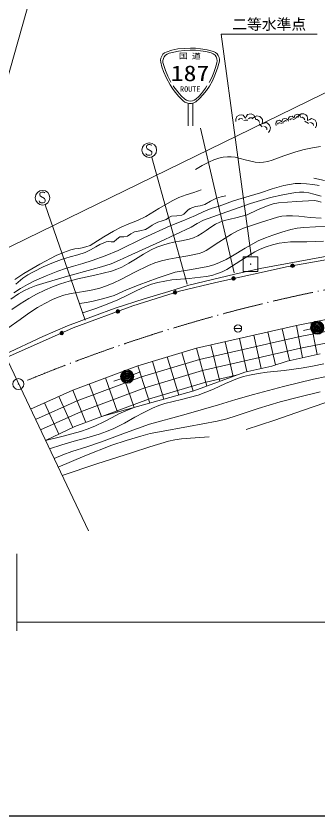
# Model space of a CAD drawing. Units: millimetres, scale not verified. Extents: x 63960 to 703960, y 389 to 360389.
# Drawn here: x 397964 to 438868, y 185389 to 293862 of the extents above; entities that cross this region are included whole.
import ezdxf
from ezdxf.enums import TextEntityAlignment as Align

# ---------------------------------------------------------------- set-up
doc = ezdxf.new("R2010")
doc.units = ezdxf.units.MM
doc.header["$LTSCALE"] = 1000
doc.linetypes.add('USER1', pattern=[7.000001, 5.508197, -0.688525, 0.114754, -0.688525])
for name, color, linetype, lineweight in [('M-TTL-BAND', 7, 'Continuous', 25), ('S-BGD', 1, 'Continuous', 13), ('S-BGD-HTXT', 6, 'Continuous', 13), ('S-BMK', 5, 'USER1', 13)]:
    doc.layers.add(name, color=color, linetype=linetype, lineweight=lineweight)
doc.styles.add('ＭＳ ゴシック', font='')
doc.styles.get('ＭＳ ゴシック').set_extended_font_data('MS Gothic')

# ---------------------------------------------------------------- blocks, each defined once
blk = doc.blocks.new('BUHIN35')
at = {"color": 1, "linetype": 'Continuous', "lineweight": 13}
for radius in [249, 220, 191, 161, 132, 97.5, 67.5, 38.8, 7.5]:
    blk.add_circle((0, 0), radius, dxfattribs=at)
blk = doc.blocks.new('BUHIN39')
at = {"color": 1, "linetype": 'Continuous', "lineweight": 13}
for radius in [249, 220, 191, 161, 132, 97.5, 67.5, 38.8, 7.5]:
    blk.add_circle((0, 0), radius, dxfattribs=at)
blk = doc.blocks.new('BUHIN156')
at = {"color": 1, "linetype": 'Continuous', "lineweight": 13}
for points in [[(-836, -279), (-870, -81), (-835, 149), (-682, 330), (-502, 390), (-350, 408), (-217, 318), (-63, 188), (-18, 389), (35, 551), (163, 612), (330, 668), (580, 630), (744, 457), (836, 279)], [(-268, 50), (-414, 71), (-569, 20), (-644, -103)], [(164, 78), (49, 49), (-39, 20), (-176, -31)], [(574, 298), (450, 364), (300, 314), (187, 206)]]:
    blk.add_lwpolyline(points, dxfattribs=at)
blk = doc.blocks.new('BUHIN202')
at = {"color": 1, "linetype": 'Continuous', "lineweight": 13}
blk.add_lwpolyline([(310, 645), (255, 705), (180, 740), (75, 760), (-80, 760), (-210, 725), (-320, 650), (-385, 540), (-390, 425), (-385, 350), (-345, 250), (-275, 195), (270, -120), (330, -210), (370, -335), (360, -455), (325, -550), (255, -640), (100, -685), (-130, -685), (-230, -670), (-325, -625), (-405, -550), (-475, -435)], dxfattribs=at)
blk.add_circle((0, 0), 995, dxfattribs=at)
blk = doc.blocks.new('BUHIN206')
at = {"color": 1, "linetype": 'Continuous', "lineweight": 13}
for radius in [896, 792, 688, 580, 477, 351, 243, 140, 27]:
    blk.add_circle((0, 0), radius, dxfattribs=at)
blk = doc.blocks.new('BUHIN207')
at = {"color": 1, "linetype": 'Continuous', "lineweight": 13}
blk.add_line((-498, 0), (498, 0), dxfattribs=at)
blk.add_circle((0, 0), 498, dxfattribs=at)
blk = doc.blocks.new('BUHIN33')
at = {"color": 5, "linetype": 'Continuous', "lineweight": 13}
for radius in [746, 22.5]:
    blk.add_circle((0, 0), radius, dxfattribs=at)

msp = doc.modelspace()

# ---------------------------------------------------------------- linework, layer by layer
at = {"layer": 'M-TTL-BAND'}
msp.add_line((63960, 185389), (602960, 185389), dxfattribs=at)
at = {"layer": 'S-BGD'}
for p, q in [((429803, 261400), (425757, 291403)), ((425757, 291403), (438766, 291403)), ((421303, 278969), (421303, 282018)), ((421903, 281980), (421903, 278969)), ((422955, 278644), (427500, 259036)), ((416357, 274660), (421150, 257480)), ((401916, 268249), (407331, 252624)), ((431032, 259604), (446156, 262455)), ((427611, 258852), (431032, 259604)), ((421385, 257347), (427611, 258852)), ((418645, 256528), (421385, 257347)), ((415315, 255525), (418645, 256528)), ((411416, 254225), (415315, 255525)), ((408451, 253153), (411416, 254225)), ((435966, 251898), (447475, 254208)), ((404917, 251831), (408451, 253153)), ((401610, 250394), (404917, 251831)), ((422416, 248817), (435966, 251898)), ((436749, 247524), (435966, 251898)), ((447752, 252660), (436244, 250349)), ((438752, 247963), (437884, 252283)), ((431183, 246074), (430159, 250578)), ((433109, 246557), (432095, 251018)), ((435011, 247143), (434030, 251458)), ((448029, 251111), (436521, 248801)), ((437886, 251425), (436904, 251237)), ((396388, 247951), (401610, 250394)), ((422826, 247299), (436244, 250349)), ((427359, 244983), (426287, 249697)), ((429245, 245641), (428223, 250138)), ((414485, 246438), (422416, 248817)), ((423809, 243668), (422416, 248817)), ((423237, 245781), (436521, 248801)), ((425558, 244316), (424351, 249257)), ((420004, 242448), (418450, 247627)), ((421940, 242986), (420433, 248222)), ((434687, 247072), (439169, 248054)), ((405671, 243150), (414485, 246438)), ((416081, 241358), (414485, 246438)), ((414956, 244938), (422826, 247299)), ((418009, 241894), (416467, 247033)), ((428967, 245578), (432595, 246389)), ((432595, 246389), (434687, 247072)), ((413953, 240767), (412281, 245616)), ((413873, 245266), (414817, 245594)), ((415427, 243438), (423237, 245781)), ((422052, 243017), (428967, 245578)), ((406250, 241690), (414956, 244938)), ((411692, 240138), (410078, 244794)), ((412170, 244682), (411222, 244363)), ((415907, 241909), (423656, 244234)), ((427803, 245147), (423713, 244217)), ((399912, 240567), (405671, 243150)), ((407416, 238751), (405671, 243150)), ((406829, 240231), (415427, 243438)), ((409528, 239537), (407874, 243972)), ((409528, 239537), (422052, 243017)), ((405646, 238064), (403751, 242289)), ((405916, 238194), (415907, 241909)), ((400588, 239151), (406250, 241690)), ((403749, 237153), (401832, 241428)), ((401264, 237735), (406829, 240231)), ((401953, 236291), (405916, 238194))]:
    msp.add_line(p, q, dxfattribs=at)
for points in [[(421578, 289505), (422270, 289490), (422964, 289415), (423850, 289269), (424716, 289065), (424971, 288932), (425191, 288747), (425362, 288506), (425484, 288227), (425534, 287976), (425523, 287718), (425250, 286775), (424916, 285840), (424565, 285081), (424161, 284350), (423751, 283748), (423286, 283175), (422834, 282676), (422336, 282218), (422043, 282075), (421716, 281985), (421399, 282004), (421090, 282082), (420828, 282194), (420585, 282365), (420039, 282925), (419536, 283528), (419162, 284016), (418838, 284540), (418366, 285416), (417946, 286326), (417725, 286947), (417562, 287589), (417549, 287873), (417596, 288164), (417706, 288431), (417872, 288673), (418061, 288850), (418283, 288975), (419082, 289214), (419891, 289393), (420729, 289454)], [(428740, 259217), (428740, 261217), (430740, 261217), (430740, 259217)]]:
    msp.add_lwpolyline(points, close=True, dxfattribs=at)
for points in [[(418933, 284908), (418893, 284970), (418526, 285699), (418214, 286451), (418011, 286992), (417866, 287546), (417870, 287819), (417935, 288097), (418049, 288330), (418221, 288539), (418446, 288702), (418711, 288817), (419327, 288978), (419953, 289080), (420738, 289186), (421533, 289232), (421563, 289232), (421603, 289233)], [(421603, 289233), (422288, 289215), (422972, 289136), (423685, 289033), (424382, 288869), (424662, 288730), (424920, 288534), (425070, 288319), (425173, 288063), (425208, 287802), (425183, 287530), (425004, 286866), (424768, 286219), (424470, 285510), (424133, 284860)], [(423832, 284395), (423628, 284084), (423081, 283364), (422728, 282948), (422325, 282569), (422117, 282433), (421875, 282350), (421593, 282319), (421309, 282350), (421056, 282428), (420828, 282563), (420323, 283044), (419865, 283563), (419354, 284250), (419261, 284395)], [(427739, 279571), (427760, 279880), (427894, 280213), (428189, 280430), (428480, 280455), (428714, 280428), (428881, 280245), (429066, 279995), (429205, 280280), (429342, 280504), (429556, 280550), (429827, 280574), (430188, 280429), (430373, 280111), (430447, 279810)], [(428710, 279862), (428498, 279945), (428247, 279923), (428091, 279766)], [(430061, 279933), (429899, 280076), (429655, 280054), (429447, 279933)], [(429996, 279959), (430249, 280168), (430602, 280306), (430983, 280237), (431215, 280031), (431364, 279831), (431344, 279570), (431286, 279246), (431606, 279346), (431878, 279403), (432069, 279271), (432284, 279080), (432434, 278697), (432324, 278323), (432146, 278048)], [(436067, 280128), (436271, 280381), (436588, 280585), (436972, 280593), (437238, 280439), (437422, 280273), (437454, 280016), (437463, 279689), (437754, 279850), (438007, 279959), (438219, 279869), (438466, 279725), (438688, 279382), (438654, 278997), (438536, 278694)], [(437076, 279790), (436944, 279990), (436716, 280123), (436486, 280083)], [(429368, 279749), (429184, 279746), (429042, 279734), (428819, 279707)], [(430924, 279423), (430835, 279647), (430636, 279824), (430401, 279830)], [(431316, 278835), (431180, 278974), (431067, 279075), (430885, 279227)], [(431961, 278434), (431952, 278663), (431759, 278835), (431515, 278907)], [(437572, 279295), (437413, 279404), (437283, 279479), (437076, 279592)], [(438279, 279033), (438225, 279254), (438003, 279383), (437752, 279405)], [(422265, 273032), (423190, 273590), (424153, 274100), (424770, 274363), (425423, 274575), (426007, 274703), (426599, 274772), (427119, 274775), (427641, 274717), (428986, 274351), (430353, 274042), (430916, 274015), (431477, 274048), (432087, 274151), (432681, 274313), (434256, 274913), (435859, 275460), (436987, 275754), (438139, 275993), (439222, 276163)], [(396695, 247536), (405727, 251566), (413787, 254553), (420110, 256568), (425043, 257749), (434840, 259903), (444219, 261571), (452627, 263099), (464299, 265114), (482416, 267963), (497840, 270117), (509078, 271563), (520195, 272466), (530617, 273508), (538001, 273856), (546617, 273508), (552646, 273161), (562512, 270938), (580647, 264198), (594907, 258059)], [(438310, 271858), (439768, 271544)], [(397680, 256324), (398573, 256910), (399516, 257453), (400489, 257943), (402046, 258624), (403627, 259250), (404680, 259625), (405752, 259943), (407014, 260287), (408258, 260689), (410036, 261353), (411792, 262073), (415299, 263765), (418838, 265405), (420555, 266082), (422261, 266820), (423324, 267308), (424409, 267738), (425501, 268087), (426583, 268496), (427286, 268774), (428018, 268999), (429547, 269416), (431060, 269891), (432649, 270412), (434256, 270876), (435007, 271034), (435767, 271131), (436543, 271155), (437321, 271119), (438169, 271037), (439006, 270894)], [(397811, 258149), (399027, 258949), (401195, 260199), (403391, 261394), (404379, 261803), (405398, 262159), (405920, 262280), (406453, 262342), (406946, 262411), (407438, 262542), (407994, 262766), (408523, 263044), (409839, 263897), (411188, 264698), (412203, 265207), (413246, 265662), (414403, 266133), (415531, 266657), (417300, 267766), (419095, 268820), (420041, 269241), (421024, 269611), (422034, 269948), (423064, 270270)], [(397247, 255453), (398306, 256179), (399032, 256600), (399794, 256971), (400685, 257319), (401606, 257613), (404918, 258584), (408247, 259497), (409550, 259851), (410834, 260263), (411995, 260741), (413144, 261281), (417427, 263220), (421691, 265218), (422511, 265719), (423357, 266164), (426522, 267327), (429719, 268439), (431078, 268865), (432453, 269232), (434118, 269610), (435811, 269931), (436374, 269975), (436948, 269957), (437619, 269864), (438284, 269709), (439282, 269416)], [(397940, 257489), (398883, 258302), (399583, 258765), (400312, 259176), (401655, 259830), (403025, 260430), (404147, 260844), (405298, 261205), (406327, 261459), (407343, 261772), (408073, 262146), (408787, 262579), (409307, 262876), (409853, 263117), (410176, 263223), (410521, 263270), (410866, 263231), (411192, 263254), (411602, 263603), (412047, 263899), (412571, 263932), (413075, 264025), (413520, 264333), (413997, 264588), (414743, 264728), (415482, 264929), (415962, 265187), (416426, 265507), (416797, 265746), (417192, 265929), (417762, 266080), (418308, 266287), (418655, 266536), (419017, 266724), (419733, 266754), (420444, 266850), (420706, 267006), (420936, 267215), (421230, 267518), (421554, 267766), (421902, 267915), (422281, 268011), (422919, 268124), (423544, 268297), (424316, 268763), (425123, 269179), (425746, 269362), (426390, 269500)], [(397379, 254061), (398518, 254839), (399690, 255566), (400755, 256159), (401848, 256698), (402902, 257152), (403989, 257554), (405162, 257923), (406352, 258234), (408639, 258724), (410913, 259273), (411618, 259517), (412309, 259820), (413246, 260329), (414167, 260899), (415213, 261548), (416293, 262146), (417052, 262501), (417836, 262801), (418585, 263017), (419358, 263176), (420393, 263355), (421428, 263594), (422028, 263796), (422613, 264057), (423190, 264395), (423735, 264784), (424349, 265234), (425004, 265639), (425582, 265916), (426192, 266142), (427744, 266502), (429268, 266919), (430679, 267576), (432119, 268180), (432809, 268383), (433510, 268527), (435943, 268712), (438405, 268839), (438859, 268768), (439303, 268637)], [(396878, 251556), (398530, 252729), (399696, 253552), (400896, 254327), (401886, 254894), (402915, 255414), (403660, 255740), (404424, 256010), (405187, 256200), (405962, 256331), (407170, 256498), (408378, 256726), (409312, 256975), (410239, 257285), (411217, 257686), (412181, 258146), (414038, 259116), (415924, 260032), (416786, 260372), (417678, 260659), (418657, 260902), (419660, 261088), (421216, 261331), (422777, 261637), (423266, 261829), (423732, 262076), (425429, 263207), (427152, 264283), (427951, 264715), (428775, 265091), (431061, 265866), (433386, 266591), (433977, 266708), (434588, 266768), (435434, 266768), (436296, 266706), (437795, 266556), (439286, 266467)], [(406558, 254857), (407495, 254997), (408431, 255199), (409849, 255548), (411258, 255958), (412951, 256722), (414666, 257430), (417090, 258308), (419528, 259125), (421747, 259482), (423961, 259900), (424755, 260137), (425539, 260435), (426426, 260852), (427285, 261322), (429018, 262377), (430779, 263379), (431743, 263782), (432742, 264134), (433950, 264552), (435172, 264911), (436056, 265074), (436961, 265179), (438534, 265275), (440103, 265311)], [(406995, 253594), (408773, 254205), (410537, 254876), (411760, 255395), (412968, 255973), (414218, 256604), (415502, 257184), (416329, 257483), (417173, 257724), (418119, 257928), (419078, 258073), (421407, 258270), (423726, 258526), (424497, 258697), (425253, 258926), (425903, 259184), (426535, 259501), (428401, 260715), (430300, 261879), (431046, 262238), (431827, 262545), (432716, 262826), (433617, 263047), (434364, 263171), (435128, 263236), (437375, 263258), (439619, 263341)], [(402496, 235153), (404165, 235706), (405860, 236205), (407560, 236646), (409243, 237145), (410234, 237513), (411212, 237940), (412653, 238673), (414078, 239466), (415257, 240109), (416471, 240703), (417295, 241034), (418137, 241307), (420398, 241856), (422646, 242464), (423686, 242840), (424714, 243276), (426319, 244024), (427951, 244718), (428757, 244979), (429582, 245184), (430786, 245398), (431995, 245551), (434285, 245791), (436574, 246091), (438127, 246367), (439669, 246702)], [(429121, 237803), (433029, 239069), (436928, 240396), (439811, 241388), (442721, 242326), (446095, 243321), (449487, 244258), (451521, 244772), (453578, 245230), (458129, 246059), (462697, 246829), (463670, 246904), (464646, 246918), (466064, 246859), (467483, 246740), (469447, 246536), (471395, 246273), (472607, 246043), (473804, 245754), (473939, 245718), (474073, 245682)], [(403110, 233867), (404314, 234374), (405538, 234824), (407551, 235451), (409546, 236136), (412780, 237346), (416040, 238501), (420711, 239789), (425374, 241138), (427745, 241876), (430143, 242560), (434194, 243621), (438269, 244626), (440019, 244993)], [(403665, 232703), (407301, 234212), (410954, 235664), (412896, 236314), (414866, 236910), (416123, 237232), (417404, 237499), (421307, 238185), (425202, 238931), (426499, 239256), (427780, 239638), (430747, 240624), (433739, 241553), (436429, 242245), (439145, 242881)], [(401953, 236291), (404332, 236879), (406697, 237525), (407716, 237875), (408714, 238281), (409868, 238830), (411005, 239437), (411896, 239904), (412822, 240321), (413386, 240548), (413953, 240767)], [(404212, 231557), (408898, 233130), (413600, 234645), (416088, 235465), (418607, 236231), (419486, 236402), (420376, 236513), (422253, 236647), (424140, 236791)]]:
    msp.add_lwpolyline(points, dxfattribs=at)
for centre, radius in [((429740, 260217), 30), ((427439, 258276), 249), ((427439, 258276), 220), ((427439, 258276), 191), ((427439, 258276), 161), ((427439, 258276), 132), ((427439, 258276), 97.5), ((427439, 258276), 67.5), ((427439, 258276), 38.8), ((427439, 258276), 7.5), ((419504, 256375), 249), ((419504, 256375), 220), ((419504, 256375), 191), ((419504, 256375), 161), ((419504, 256375), 132), ((419504, 256375), 97.5), ((419504, 256375), 67.5), ((419504, 256375), 38.8), ((419504, 256375), 7.5), ((411760, 253802), 249), ((411760, 253802), 220), ((411760, 253802), 191), ((411760, 253802), 161), ((411760, 253802), 132), ((411760, 253802), 97.5), ((411760, 253802), 67.5), ((411760, 253802), 38.8), ((411760, 253802), 7.5)]:
    msp.add_circle(centre, radius, dxfattribs=at)
at = {"layer": 'S-BGD-HTXT'}
for p, q in [((402131, 304231), (389142, 258430)), ((390867, 259519), (473170, 299708)), ((390309, 260689), (407784, 224074)), ((398095, 220925), (398095, 210504)), ((398095, 211675), (593413, 211675))]:
    msp.add_line(p, q, dxfattribs=at)
at = {"layer": 'S-BMK'}
msp.add_arc((482701, 43452), 217547, 99.96738, 112.63611, dxfattribs=at)

# ---------------------------------------------------------------- block references
at = {"layer": 'S-BGD'}
for name, p in [('BUHIN156', (434026, 279309)), ('BUHIN156', (435699, 279866)), ('BUHIN202', (416010, 275675)), ('BUHIN202', (401558, 269219)), ('BUHIN39', (435416, 260006)), ('BUHIN207', (428030, 251501)), ('BUHIN206', (438769, 251595)), ('BUHIN35', (404149, 250861)), ('BUHIN206', (413023, 244970))]:
    msp.add_blockref(name, p, dxfattribs=at)
at = {"layer": 'S-BMK'}
msp.add_blockref('BUHIN33', (398280, 243951), dxfattribs=at)

# ---------------------------------------------------------------- texts
at = {"layer": 'S-BGD', "style": 'ＭＳ ゴシック'}
msp.add_text('二等水準点', height=1466, dxfattribs=at).set_placement((427263, 291565), align=Align.BOTTOM_LEFT)
for s, height, width, p in [('国 道', 733.1, 1.15, (420041, 287838)), ('187', 2126, 1.2, (418933, 284395)), ('ROUTE', 733.1, 1.05, (420189, 283367))]:
    msp.add_text(s, height=height, dxfattribs=dict(at, width=width)).set_placement(p, align=Align.BOTTOM_LEFT)

doc.saveas('drawing.dxf')
